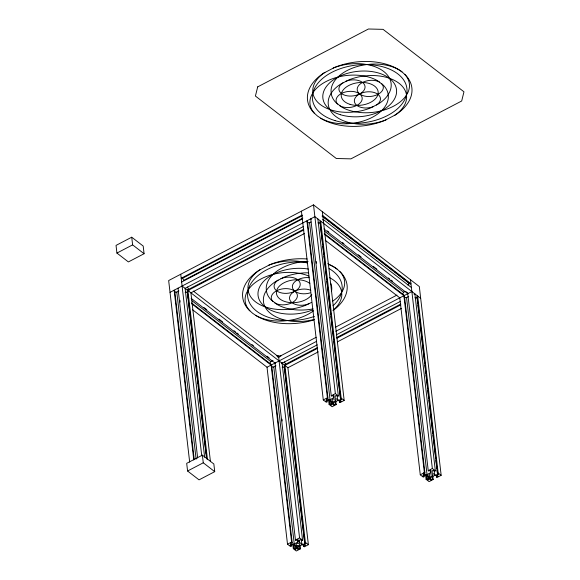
<?xml version="1.0" encoding="UTF-8"?>
<svg xmlns="http://www.w3.org/2000/svg" width="580" height="580" viewBox="0 0 580 580"><rect width="100%" height="100%" fill="white"/><g stroke="black" fill="none" stroke-linecap="round" stroke-linejoin="round"><path stroke-width="0.87" d="M293.683 544.685L294.103 548.274L295.336 549.231L296.242 548.752L296.699 546.802L294.053 544.765L290.95 544.671L290.043 545.142L291.276 546.099L290.493 546.505L287.499 544.192L267.017 367.227L192.466 309.669M317.688 348.29L284.127 365.82L304.601 542.786L305.834 543.743L304.935 544.214L301.825 544.127L299.186 542.082L299.642 540.132L300.549 539.654L301.781 540.611L302.564 540.197L282.003 362.464M329.368 399.526L329.889 404.013L331.122 404.971L332.028 404.492L332.485 402.542L329.839 400.504L326.736 400.41L325.829 400.882L327.062 401.838L326.279 402.245L323.285 399.932L301.44 211.171M426.459 475.303L426.88 478.899L428.113 479.849L429.019 479.377L429.476 477.427L426.829 475.382L423.726 475.296L422.82 475.767L424.052 476.724L423.27 477.13L420.275 474.817L399.794 297.852L325.242 240.287M327.961 398.228L327.388 397.786L306.914 220.82L307.487 221.263L327.961 398.228L326.272 399.113L326.931 399.627L330.042 399.685L333.667 397.793L334.174 395.843L333.514 395.328L331.825 396.212L331.252 395.77L310.771 218.805L311.344 219.247M191.552 303.644L271.701 365.523L292.175 542.488L290.486 543.373L291.145 543.88L294.256 543.946L297.873 542.053L298.388 540.103L297.728 539.588L296.039 540.473L295.459 540.031L274.898 362.297M292.798 544.192L293.313 548.687L296.315 551L300.418 548.854L299.845 548.412L298.156 549.296L297.496 548.789L298.004 546.838L301.622 544.946L304.732 545.004L305.399 545.512L303.71 546.396L303.5 544.598M324.329 234.269L404.477 296.148L424.951 473.113L423.262 473.998L423.922 474.505L427.032 474.563L430.657 472.671L431.165 470.721L430.505 470.213L428.816 471.098L428.243 470.655L407.675 292.922L406.239 291.812M425.676 475.716L426.09 479.312L429.091 481.625L433.195 479.479L432.622 479.036L430.933 479.921L430.273 479.406L430.78 477.456L434.398 475.564L437.516 475.622L438.175 476.137L436.486 477.021L436.276 475.223M407.907 285.012L409.088 282.989M269.649 363.638L270.853 361.623L273.028 360.492M402.426 294.263L403.629 292.248L405.079 291.493M311.619 302.361L305.979 305.138A39.404 24.099 -6.6 0 1 291.363 309.017L286.237 309.517A39.404 24.099 -6.6 0 1 266.749 307.393L262.551 305.877A39.404 24.099 -6.6 0 1 248.153 290.66L247.936 287.513A39.404 24.099 -6.6 0 1 260.079 269.707M131.725 237.206L116.036 245.405L116.921 253.076L128.383 261.928L144.079 253.728L143.188 246.058L131.725 237.206L132.617 244.876L144.079 253.728M116.921 253.076L132.617 244.876M436.486 477.021L437.059 477.463L441.162 475.317L419.318 286.549L313.512 204.863L168.664 280.546L189.674 462.122M302.854 218.087L183.751 280.321L182.243 277.552M181.634 282.025L302.339 218.957M170.027 292.342L314.875 216.659L420.688 298.352M322.009 216.086L322.792 215.68L410.966 283.758L410.183 284.164L322.726 216.644M174.457 292.052L176.791 292.095L178.959 290.957M307.233 222.669L309.568 222.713L311.018 221.959M303.405 226.533L185.1 288.347L204.638 457.228M207.459 459.411L187.833 289.761L303.739 229.194M322.444 219.863L323.234 219.457L411.401 287.528M303.833 229.963L187.137 290.935L206.574 458.925M304.427 233.53L190.914 292.842L210.46 461.724M277.842 357.316L316.194 337.277M335.385 327.25L396.938 295.089M267.017 367.227L316.665 341.286M335.849 331.267L411.865 291.544M271.447 366.93L273.782 366.973L275.95 365.842M404.224 297.555L406.558 297.598L408.733 296.467M281.307 363.645L317.26 344.853M336.393 334.805L400.396 301.419M414.084 294.263L414.867 293.857L435.341 470.822L434.558 471.236L433.325 470.278L432.419 470.75L431.962 472.707L434.601 474.745L437.712 474.839L438.611 474.367L437.378 473.411L416.904 296.445L417.687 296.032L438.161 473.004L441.162 475.317M317.594 347.521L284.824 364.646L305.385 542.38L308.386 544.692L304.282 546.838L303.71 546.396M336.784 337.495L400.729 304.079M336.871 338.263L400.824 304.848M182.098 286.034L287.905 367.727L318.282 351.857M337.473 341.83L401.418 308.415M202.384 455.133L186.688 463.333L187.579 471.003L199.042 479.856L214.731 471.656L213.846 463.986L202.384 455.133L203.268 462.804L214.731 471.656M323.285 399.932L327.388 397.786M331.252 395.77L335.356 393.624L338.35 395.937L337.567 396.35L336.335 395.4L335.428 395.872L334.972 397.822L337.611 399.866L340.721 399.953L341.62 399.482L340.387 398.525L319.913 221.56L320.696 221.154L341.171 398.119L344.172 400.432L340.068 402.578L339.496 402.136L339.286 400.338M187.579 471.003L203.268 462.804M328.584 399.932L329.099 404.427L329.889 404.013M340.387 398.525L341.171 398.119M339.496 402.136L341.185 401.251L340.525 400.744L337.408 400.686L333.79 402.578L333.282 404.528L333.942 405.036L335.631 404.151L336.204 404.593L332.101 406.739L329.099 404.427M287.499 544.192L291.602 542.046L292.175 542.488M295.459 540.031L299.57 537.885L302.564 540.197M420.275 474.817L424.379 472.671L424.951 473.113M428.243 470.655L432.346 468.51L435.341 470.822M293.313 548.687L294.103 548.274M304.601 542.786L305.385 542.38M426.09 479.312L426.88 478.899M437.378 473.411L438.161 473.004M276.667 355.917L280.966 356.019M317.912 222.923L320.24 222.988L322.734 244.55M414.903 297.801L417.23 297.873L417.854 303.26M185.136 292.298L187.463 292.363L188.195 298.649M282.126 367.176L284.454 367.249M323.06 216.572L329.512 221.553M330.948 222.662L347.435 235.386M348.87 236.495L360.339 245.355M363.921 248.117L377.544 258.637M378.979 259.738L380.415 260.848M381.843 261.957L392.602 270.258M394.748 271.918L408.371 282.431M327.388 230.934L328.824 232.036M342.439 242.556L343.875 243.658M358.215 254.729L361.079 256.947M373.266 266.351L376.848 269.12M388.317 277.98L389.753 279.082M391.188 280.191L392.624 281.3M323.894 228.933L407.762 293.683M324.778 231.369L403.629 292.248M324.242 233.501L403.81 294.937L424.379 472.671M193.321 291.044L279.197 357.352M187.833 289.761L189.065 290.718M203.928 307.501L206.799 309.72M218.986 319.123L222.568 321.893M234.037 330.752L235.473 331.854M236.908 332.964L238.337 334.073M251.959 344.585L253.395 345.695M267.01 356.207L269.163 357.867M178.567 288.623L177.995 288.18L197.642 457.961M191.117 298.308L275.558 363.508M192.002 300.744L270.853 361.623M191.465 302.883L271.034 364.312L291.602 542.046M401.94 71.855L405.601 75.153A52.533 32.125 -6.6 0 1 395.799 114.673L384.772 120.43A52.533 32.125 -6.6 0 1 321.835 118.922L317.441 116L313.78 112.701A52.533 32.125 -6.6 0 1 323.582 73.189L334.609 67.425A52.533 32.125 -6.6 0 1 401.94 71.855A39.404 24.099 -6.6 0 0 371.178 64.155L366.052 64.656A39.404 24.099 -6.6 0 0 339.692 75.436L336.741 78.235A39.404 24.099 -6.6 0 0 331.028 90.668L331.238 93.815A39.404 24.099 -6.6 0 0 335.82 102.493L341.859 107.155A39.404 24.099 -6.6 0 0 354.387 111.679L359.208 112.426A39.404 24.099 -6.6 0 0 379.509 111.258L384.409 109.953A39.404 24.099 -6.6 0 0 406.138 95.606L407.907 92.51A39.404 24.099 -6.6 0 0 404.688 74.327M327.7 263.726A52.533 32.125 -6.6 0 1 337.125 269.142L340.793 272.44A52.533 32.125 -6.6 0 1 333.058 310.525M284.432 361.949L285.954 364.711M187.442 287.071L188.964 289.833M418.064 305.058L418.999 313.142M419.209 314.94L424.821 363.45M425.031 365.24L425.966 373.332M426.17 375.122L427.728 388.6M427.938 390.398L428.874 398.482M429.084 400.28L432.926 433.514M433.137 435.312L435.841 458.671M436.044 460.462L436.979 468.546M437.189 470.344L437.712 474.839M434.087 470.257L434.601 474.745M410.502 279.741L432.346 468.51M432.782 475.883L433.195 479.479M432.31 476.339L432.622 479.036M430.346 469.981L430.657 472.671M430.621 477.224L430.933 479.921M430.063 477.615L430.273 479.406M428.707 476.688L429.019 479.377M427.59 475.361L428.113 479.849M406.558 297.598L427.032 474.563M423.712 472.707L423.922 474.505M423.849 474.926L424.052 476.724M322.328 211.671L344.172 400.432M322.944 246.34L323.879 254.431M324.089 256.222L324.503 259.818M324.713 261.616L325.648 269.7M325.851 271.498L326.794 279.582M326.997 281.38L330.846 314.614M331.049 316.412L332.608 329.889M332.818 331.68L333.754 339.764M333.964 341.562L335.523 355.04M335.726 356.838L336.661 364.921M336.871 366.719L340.721 399.953M317.876 218.972L338.35 395.937M337.096 395.372L337.611 399.866M313.512 204.863L335.356 393.624M335.791 401.005L336.204 404.593M335.32 401.462L335.631 404.151M333.355 395.096L333.667 397.793M333.63 402.339L333.942 405.036M316.231 261.464L316.441 263.262M331.716 401.802L332.028 404.492M330.6 400.476L331.122 404.971M309.568 222.713L330.042 399.685M326.859 400.04L327.062 401.838M287.905 367.727L308.386 544.692M284.562 368.148L288.507 402.281M288.717 404.079L290.275 417.549M290.486 419.347L291.421 427.431M291.624 429.229L292.567 437.313M292.769 439.111L298.381 487.62M298.591 489.418L299.526 497.502M299.737 499.3L300.15 502.889M300.36 504.687L301.296 512.771M301.498 514.569L302.434 522.652M302.644 524.451L303.579 532.534M303.789 534.332L304.935 544.214M301.31 539.632L301.825 544.127M278.509 355.859L299.57 537.885M300.005 545.265L300.418 548.854M298.976 540.284L299.186 542.082M299.534 545.715L299.845 548.412M297.562 539.356L297.873 542.053M297.844 546.599L298.156 549.296M297.286 546.991L297.496 548.789M282.003 419.202L282.214 421M295.822 545.164L296.242 548.752M294.814 544.736L295.336 549.231M273.782 366.973L294.256 543.946M291.073 544.301L291.276 546.099M188.399 300.447L189.334 308.531M189.544 310.329L190.479 318.413M190.689 320.211L196.301 368.72M196.511 370.519L197.446 378.602M197.649 380.4L198.07 383.989M198.273 385.787L199.208 393.871M199.418 395.669L200.354 403.752M200.564 405.55L204.406 438.792M204.617 440.583L206.175 454.06M206.379 455.858L206.69 458.548M180.735 274.238L201.746 455.815M179.923 300.302L180.126 302.1M176.791 292.095L196.12 459.179M194.249 459.52L174.71 290.638L174.131 290.196L193.778 459.976M345.702 81.345A13.137 8.033 -6.6 0 1 365.03 86.514A13.137 8.033 -6.6 0 1 347.21 95.823A13.137 8.033 -6.6 0 1 342.947 82.788M337.654 104.139A13.137 8.033 -6.6 0 1 348.297 91.459A13.137 8.033 -6.6 0 1 361.311 101.507A13.137 8.033 -6.6 0 1 339.662 105.698M381.734 83.716A13.137 8.033 -6.6 0 1 371.084 96.396A13.137 8.033 -6.6 0 1 358.07 86.347A13.137 8.033 -6.6 0 1 379.719 82.164M373.679 106.51A13.137 8.033 -6.6 0 1 354.351 101.34A13.137 8.033 -6.6 0 1 372.172 92.031A13.137 8.033 -6.6 0 1 376.435 105.067M320.733 118.197A39.404 24.099 -6.6 0 0 348.203 123.7L353.329 123.199A39.404 24.099 -6.6 0 0 379.69 112.426L382.64 109.62A39.404 24.099 -6.6 0 0 388.353 97.194L388.143 94.047A39.404 24.099 -6.6 0 0 383.561 85.369L377.522 80.7A39.404 24.099 -6.6 0 0 364.994 76.176L360.18 75.436A39.404 24.099 -6.6 0 0 339.873 76.603L334.972 77.901A39.404 24.099 -6.6 0 0 313.243 92.249L311.474 95.345A39.404 24.099 -6.6 0 0 314.693 113.528M324.894 72.413A39.404 24.099 -6.6 0 0 312.75 90.226L312.961 93.373A39.404 24.099 -6.6 0 0 327.359 108.59L331.557 110.106A39.404 24.099 -6.6 0 0 351.052 112.23L356.178 111.722A39.404 24.099 -6.6 0 0 370.787 107.851L379.059 103.53A39.404 24.099 -6.6 0 0 387.861 95.171L389.629 92.068A39.404 24.099 -6.6 0 0 390.108 79.518L388.571 76.603A39.404 24.099 -6.6 0 0 367.843 64.699L363.022 63.959A39.404 24.099 -6.6 0 0 333.166 68.092M394.487 115.442A39.404 24.099 -6.6 0 0 406.631 97.628L406.421 94.482A39.404 24.099 -6.6 0 0 392.022 79.272L387.824 77.749A39.404 24.099 -6.6 0 0 368.329 75.632L363.203 76.132A39.404 24.099 -6.6 0 0 348.594 80.004L340.322 84.332A39.404 24.099 -6.6 0 0 331.521 92.684L329.752 95.787A39.404 24.099 -6.6 0 0 329.273 108.344L330.81 111.251A39.404 24.099 -6.6 0 0 351.538 123.156L356.359 123.895A39.404 24.099 -6.6 0 0 386.215 119.763M330.745 283.265A37.062 22.663 -6.6 0 1 331.513 291.341M312.576 309.916A37.062 22.663 -6.6 0 1 258.042 295.321A37.062 22.663 -6.6 0 1 308.321 269.055M329.128 268.605A47.531 29.065 -6.6 0 1 333 305.769M314.404 316.397A47.531 29.065 -6.6 0 1 247.696 296.924A47.531 29.065 -6.6 0 1 307.356 262.167M280.894 278.632A13.137 8.033 -6.6 0 1 300.215 283.808A13.137 8.033 -6.6 0 1 282.402 293.118A13.137 8.033 -6.6 0 1 278.139 280.075M311.801 294.611A18.575 11.361 -6.6 0 1 284.577 301.433A18.575 11.361 -6.6 0 1 281.539 284.272A18.575 11.361 -6.6 0 1 309.814 283.41M272.839 301.426A13.137 8.033 -6.6 0 1 283.489 288.746A13.137 8.033 -6.6 0 1 296.503 298.794A13.137 8.033 -6.6 0 1 274.855 302.985M310.162 292.878A13.137 8.033 -6.6 0 1 292.371 286.977A13.137 8.033 -6.6 0 1 309.125 277.697M308.864 303.797A13.137 8.033 -6.6 0 1 292.03 302.695A13.137 8.033 -6.6 0 1 293.567 291.986A13.137 8.033 -6.6 0 1 310.8 290.305M313.751 319.942A52.533 32.125 -6.6 0 1 257.02 316.209L252.633 313.294L248.965 309.995A52.533 32.125 -6.6 0 1 258.767 270.476L269.794 264.712A52.533 32.125 -6.6 0 1 307.132 258.97M313.548 310.771A39.404 24.099 -6.6 0 1 288.521 320.486L283.395 320.994A39.404 24.099 -6.6 0 1 255.925 315.484M249.886 310.815A39.404 24.099 -6.6 0 1 246.667 292.639L248.429 289.536A39.404 24.099 -6.6 0 1 270.164 275.188L275.058 273.89A39.404 24.099 -6.6 0 1 295.365 272.723L300.186 273.463A39.404 24.099 -6.6 0 1 308.93 276.116M268.351 265.379A39.404 24.099 -6.6 0 1 298.214 261.246L303.036 261.986A39.404 24.099 -6.6 0 1 307.581 263.124M339.88 271.614A39.404 24.099 -6.6 0 1 343.092 289.797L341.33 292.893A39.404 24.099 -6.6 0 1 332.521 301.252M313.026 308.894A39.404 24.099 -6.6 0 1 294.394 309.713L289.572 308.973A39.404 24.099 -6.6 0 1 277.051 304.442L271.005 299.78A39.404 24.099 -6.6 0 1 266.43 291.102L266.213 287.955A39.404 24.099 -6.6 0 1 271.933 275.522L274.884 272.723A39.404 24.099 -6.6 0 1 301.238 261.942L306.37 261.442A39.404 24.099 -6.6 0 1 308.074 261.37M328.425 264.429A39.404 24.099 -6.6 0 1 337.125 269.142M333.152 310.148A39.404 24.099 -6.6 0 0 341.823 294.915L341.606 291.769A39.404 24.099 -6.6 0 0 329.534 277.639M314.324 319.413A39.404 24.099 -6.6 0 1 291.544 321.189L286.73 320.443A39.404 24.099 -6.6 0 1 265.995 308.538L264.465 305.631A39.404 24.099 -6.6 0 1 264.944 293.074L266.706 289.978A39.404 24.099 -6.6 0 1 275.514 281.619L283.787 277.298A39.404 24.099 -6.6 0 1 298.395 273.419L303.521 272.919A39.404 24.099 -6.6 0 1 308.632 272.832M257.694 86.869L255.417 96.048L336.32 158.507L350.936 158.855L461.687 100.993L463.964 91.807L383.068 29.348L368.445 29L257.694 86.869M301.904 215.18L181.199 278.248L181.772 278.69L302.477 215.622L301.904 215.18M429.548 476.049A1.878 1.145 -6.6 0 0 432.564 475.107A1.878 1.145 -6.6 0 0 430.041 474.041A1.878 1.145 -6.6 0 0 429.548 476.049M332.558 401.164A1.878 1.145 -6.6 0 0 335.574 400.229A1.878 1.145 -6.6 0 0 333.05 399.156A1.878 1.145 -6.6 0 0 332.558 401.164M296.771 545.425A1.878 1.145 -6.6 0 0 299.787 544.49A1.878 1.145 -6.6 0 0 297.264 543.416A1.878 1.145 -6.6 0 0 296.771 545.425M340.489 114.746A37.062 22.663 -6.6 0 0 396.589 91.807A37.062 22.663 -6.6 0 0 341.997 75.233A37.062 22.663 -6.6 0 0 340.489 114.746M335.066 120.625A47.531 29.065 -6.6 0 0 407.008 91.205A47.531 29.065 -6.6 0 0 337.002 69.948A47.531 29.065 -6.6 0 0 335.066 120.625M350.066 104.364A18.575 11.361 -6.6 0 0 378.182 92.865A18.575 11.361 -6.6 0 0 350.82 84.557A18.575 11.361 -6.6 0 0 350.066 104.364"/></g></svg>
